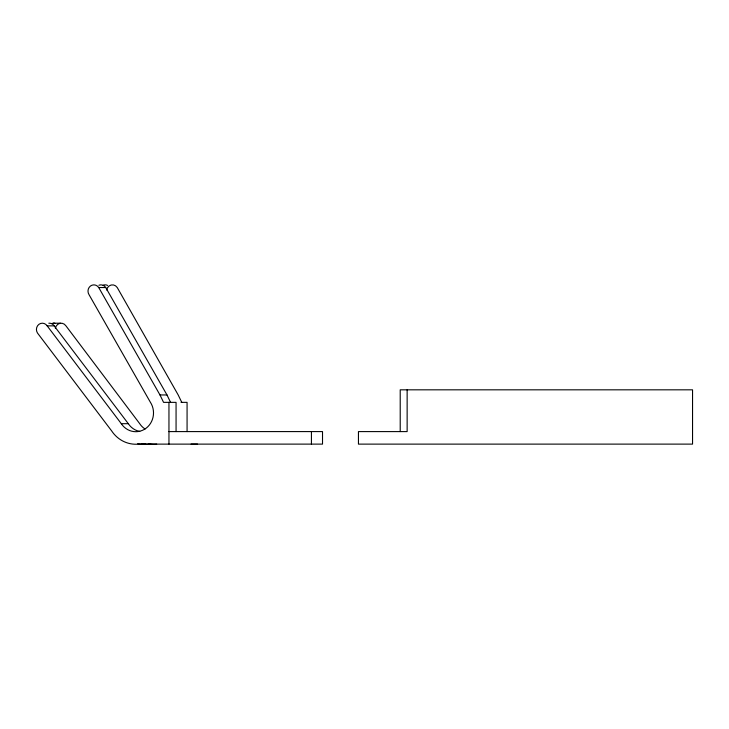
<?xml version="1.0" encoding="UTF-8"?>
<svg xmlns="http://www.w3.org/2000/svg" width="729" height="729" viewBox="0 0 729 729"><rect width="100%" height="100%" fill="white"/><g stroke="black" fill="none" stroke-linecap="round" stroke-linejoin="round"><path stroke-width="1.09" d="M168.955 444.125L168.955 402.362M176.063 431.595L176.063 402.362L163.569 402.362L159.979 394.954L98.725 287.536A6.26 5.905 -90 0 0 90.505 285.996A6.26 5.905 -90 0 0 89.056 294.716L150.311 402.144A18.79 17.706 -90 0 1 145.964 428.315A18.79 17.706 -90 0 1 121.306 423.695L47.166 325.863A6.26 5.905 90 0 0 38.947 324.323A6.26 5.905 90 0 0 37.498 333.044L111.637 430.885A31.32 29.506 -90 0 0 138.382 444.125L322.519 444.116L322.519 431.586L168.955 431.595M187.071 431.586L187.071 402.353L181.029 402.353M311.429 444.125L311.429 431.595M98.725 287.536L105.732 287.536L166.987 394.954L170.577 402.362M53.345 323.202L60.625 323.202M47.166 325.863L54.165 325.863L128.313 423.695A18.79 17.706 90 0 0 139.74 431.422M159.979 394.954L166.987 394.954M121.306 423.695L128.313 423.695M191.071 444.116L197.577 444.116M181.758 402.353L178.186 394.945L117.241 287.527A6.26 5.868 90 0 0 106.653 290.033M407.137 389.833L407.137 431.595L358.449 431.595L358.449 444.125L692.55 444.116L692.55 389.824L400.212 389.824L400.212 431.586M149.418 444.116A31.32 29.351 90 0 1 141.754 443.761M55.358 328.36A6.26 5.868 90 0 1 65.947 325.854L139.713 423.686A18.79 17.614 90 0 0 145.071 429.017M51.85 323.558A6.26 5.868 90 0 1 54.875 323.275M103.144 285.23A6.26 5.868 90 0 1 107.637 285.44M156.699 444.116A31.32 29.351 90 0 1 149.044 443.761M145.39 444.125A31.32 29.506 90 0 1 137.69 443.761M98.88 285.239A6.26 5.905 -90 0 1 105.732 287.536M48.816 323.211A6.26 5.905 -90 0 1 54.165 325.863"/></g></svg>
